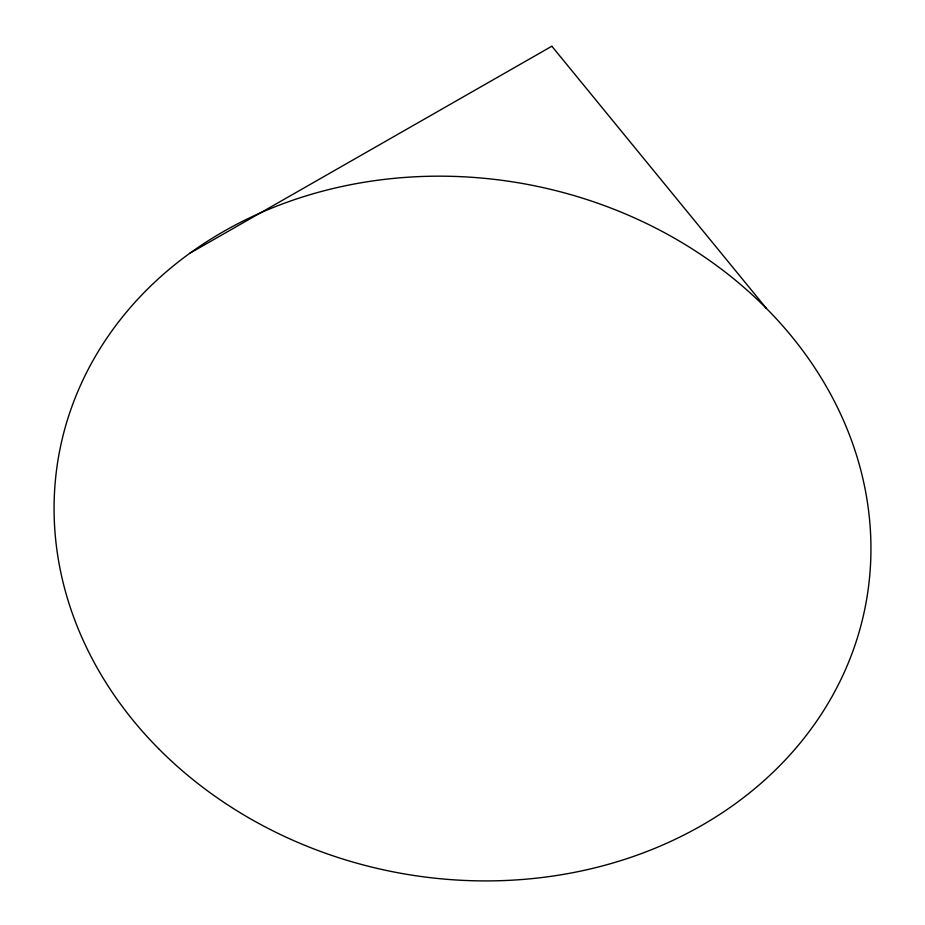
<?xml version="1.0" encoding="UTF-8"?>
<svg xmlns="http://www.w3.org/2000/svg" width="925" height="925" viewBox="0 0 925 925"><rect width="100%" height="100%" fill="white"/><g stroke="black" fill="none" stroke-linecap="round" stroke-linejoin="round"><path stroke-width="1.39" d="M189.671 253.346L551.786 46.262M551.89 46.273L766.455 308.464M158.545 748.614A410.295 350.217 10.5 0 0 850.757 656.831A410.295 350.217 10.5 0 0 378.198 180.178A410.295 350.217 10.5 0 0 158.545 748.614"/></g></svg>
